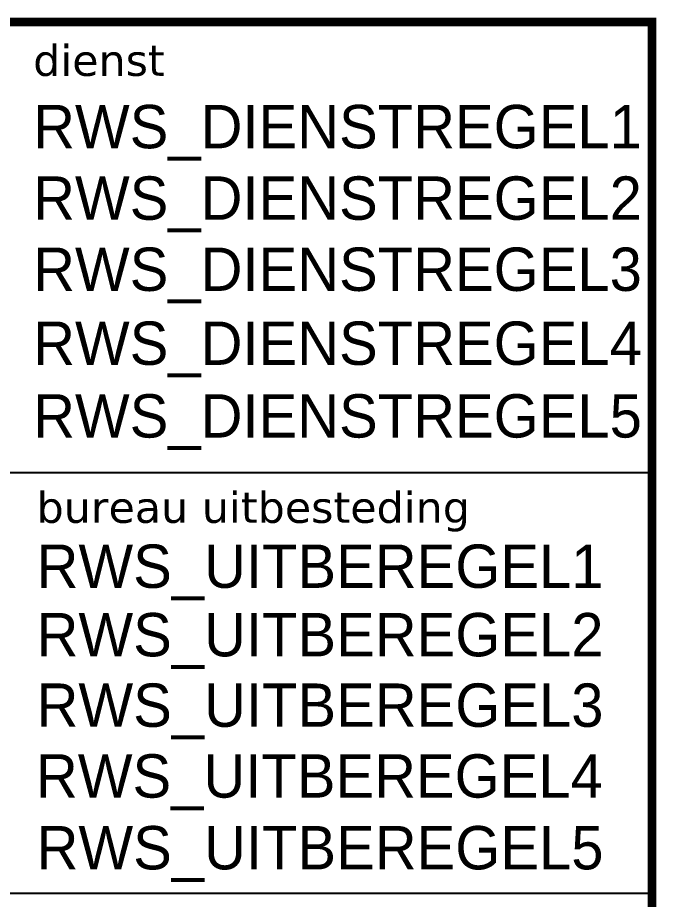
# Model space of a CAD drawing. Extents: x -170 to 15, y -9 to 95.
# Drawn here: x -36.6 to 0.2, y 44.4 to 95.2 of the extents above; entities that cross this region are included whole.
import ezdxf

# ---------------------------------------------------------------- set-up
doc = ezdxf.new("R2010")
doc.units = 0
doc.header["$MEASUREMENT"] = 0
for name, color, linetype in [('TO-XX-STEMPEL', 7, 'CONTINUOUS'), ('TO-XX-T18_1', 7, 'CONTINUOUS'), ('TO-XX-T25_1', 7, 'CONTINUOUS')]:
    doc.layers.add(name, color=color, linetype=linetype)
doc.styles.add('RIJKSHUISSTIJL', font='verdana.TTF', dxfattribs={"height": 1.8})
doc.styles.add('RTW_ISO', font='iso-rtw.shx')

msp = doc.modelspace()

# ---------------------------------------------------------------- linework, layer by layer
at = {"layer": 'TO-XX-STEMPEL'}
for p, q in [((0, 95), (-170, 95)), ((0, 0), (0, 95)), ((-0.081, 69), (-170, 69)), ((-37.5, 44.77), (-0.078, 44.77))]:
    msp.add_line(p, q, dxfattribs=at)
at = {"layer": 'TO-XX-STEMPEL', "const_width": 0.5, "flags": 128}
msp.add_lwpolyline([(0, 0), (0, 95), (-170, 95), (-170, 0)], dxfattribs=at)

# ---------------------------------------------------------------- texts
at = {"layer": 'TO-XX-T18_1', "style": 'RIJKSHUISSTIJL'}
for s, p in [('dienst', (-35.696, 91.893)), ('bureau uitbesteding', (-35.496, 66.124))]:
    msp.add_text(s, height=1.8, dxfattribs=at).set_placement(p)
at = {"layer": 'TO-XX-T25_1', "style": 'RTW_ISO', "flags": 8}
for tag, p in [('RWS_DIENSTREGEL1', (-35.696, 87.718)), ('RWS_DIENSTREGEL2', (-35.696, 83.597)), ('RWS_DIENSTREGEL3', (-35.696, 79.494)), ('RWS_DIENSTREGEL4', (-35.696, 75.23)), ('RWS_DIENSTREGEL5', (-35.696, 71.038)), ('RWS_UITBEREGEL1', (-35.496, 62.373)), ('RWS_UITBEREGEL2', (-35.496, 58.425)), ('RWS_UITBEREGEL3', (-35.496, 54.362)), ('RWS_UITBEREGEL4', (-35.533, 50.279)), ('RWS_UITBEREGEL5', (-35.496, 46.143))]:
    msp.add_attdef(tag, p, '', height=2.5, dxfattribs=at)

doc.saveas('drawing.dxf')
